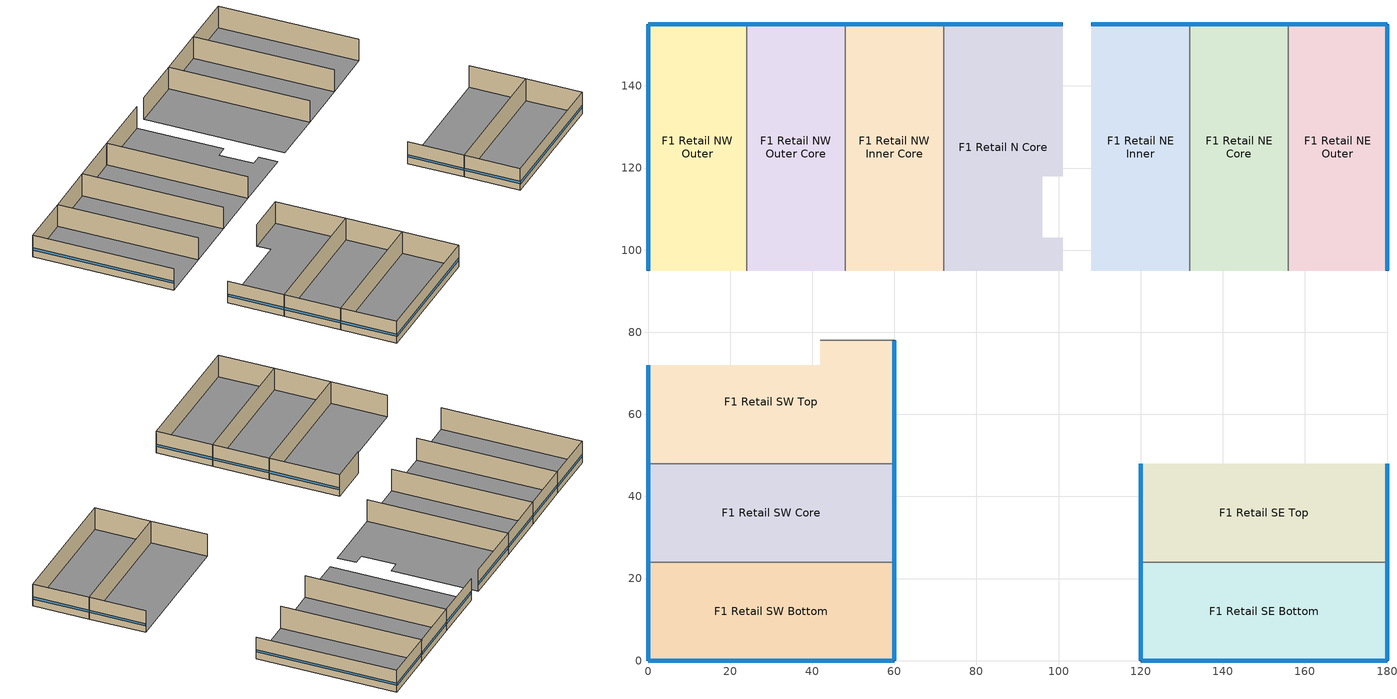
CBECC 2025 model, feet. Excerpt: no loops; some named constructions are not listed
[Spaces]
F1 Retail N Core
 floor to UG Garage (OtherFloorU071): 101,155 101,118 96,118 96,103 101,103 101,95 72,95 72,155 z0
 wall outside (MetalFrameWallU055): 101,155 72,155 z0:10
 wall to F1 Retail NW Inner Core (MetalFrameWallInterior): 72,155 72,95 z0:10
 window (Nonres Fixed Window): 100.92,155 72.08,155 z3.09:4.09
F1 Retail NW Inner Core
 floor to UG Garage (OtherFloorU071): 72,155 72,95 48,95 48,155 z0
 wall outside (MetalFrameWallU055): 72,155 48,155 z0:10
 wall to F1 Retail NW Outer Core (MetalFrameWallInterior): 48,155 48,95 z0:10
 window (Nonres Fixed Window): 71.92,155 48.08,155 z3.09:4.09
F1 Retail NE Core
 floor to UG Garage (OtherFloorU071): 156,155 156,95 132,95 132,155 z0
 wall outside (MetalFrameWallU055): 156,155 132,155 z0:10
 wall to F1 Retail NE Inner (MetalFrameWallInterior): 132,155 132,95 z0:10
 wall to F1 Retail NE Outer (MetalFrameWallInterior): 156,95 156,155 z0:10
 window (Nonres Fixed Window): 155.92,155 132.08,155 z3.09:4.09
F1 Retail NE Inner
 floor to UG Garage (OtherFloorU071): 132,155 132,95 108,95 108,155 z0
 wall outside (MetalFrameWallU055): 132,155 108,155 z0:10
 window (Nonres Fixed Window): 131.92,155 108.08,155 z3.09:4.09
F1 Retail NE Outer
 floor to UG Garage (OtherFloorU071): 180,155 180,95 156,95 156,155 z0
 wall outside (MetalFrameWallU055): 180,95 180,155 156,155 z0:10
 window (Nonres Fixed Window): 179.92,155 156.08,155 / 180,95.08 180,154.92 z3.09:4.09
F1 Retail NW Outer Core
 floor to UG Garage (OtherFloorU071): 48,155 48,95 24,95 24,155 z0
 wall outside (MetalFrameWallU055): 48,155 24,155 z0:10
 wall to F1 Retail NW Outer (MetalFrameWallInterior): 24,155 24,95 z0:10
 window (Nonres Fixed Window): 47.92,155 24.08,155 z3.09:4.09
F1 Retail NW Outer
 floor to UG Garage (OtherFloorU071): 24,155 24,95 0,95 0,155 z0
 wall outside (MetalFrameWallU055): 24,155 0,155 0,95 z0:10
 window (Nonres Fixed Window): 0,154.92 0,95.08 / 23.92,155 0.08,155 z3.09:4.09
F1 Retail SE Bottom
 floor to UG Garage (OtherFloorU071): 180,24 180,0 120,0 120,24 z0
 wall outside (MetalFrameWallU055): 120,24 120,0 180,0 180,24 z0:10
 wall to F1 Retail SE Top (MetalFrameWallInterior): 180,24 120,24 z0:10
 window (Nonres Fixed Window): 120.08,0 179.92,0 / 120,23.92 120,0.08 / 180,0.08 180,23.92 z3.09:4.09
F1 Retail SE Top
 floor to UG Garage (OtherFloorU071): 180,48 180,24 120,24 120,48 z0
 wall outside (MetalFrameWallU055): 180,24 180,48 / 120,48 120,24 z0:10
 window (Nonres Fixed Window): 180,24.08 180,47.92 / 120,47.92 120,24.08 z3.09:4.09
F1 Retail SW Bottom
 floor to UG Garage (OtherFloorU071): 60,24 60,0 0,0 0,24 z0
 wall outside (MetalFrameWallU055): 0,24 0,0 60,0 60,24 z0:10
 wall to F1 Retail SW Core (MetalFrameWallInterior): 60,24 0,24 z0:10
 window (Nonres Fixed Window): 0,23.92 0,0.08 / 60,0.08 60,23.92 / 0.08,0 59.92,0 z3.09:4.09
F1 Retail SW Core
 floor to UG Garage (OtherFloorU071): 60,48 60,24 0,24 0,48 z0
 wall outside (MetalFrameWallU055): 0,48 0,24 / 60,24 60,48 z0:10
 wall to F1 Retail SW Top (MetalFrameWallInterior): 60,48 0,48 z0:10
 window (Nonres Fixed Window): 0,47.92 0,24.08 / 60,24.08 60,47.92 z3.09:4.09
F1 Retail SW Top
 floor to UG Garage (OtherFloorU071): 60,78 60,48 0,48 0,72 42,72 42,78 z0
 wall outside (MetalFrameWallU055): 60,48 60,78 / 0,72 0,48 z0:10
 wall to F1 Stairs W (MetalFrameWallInterior): 60,78 42,78 z0:10
 window (Nonres Fixed Window): 60,48.08 60,77.92 / 0,71.92 0,48.08 z3.09:4.09
F1 Stairs W
[ResIntFlr] Status=New; Construction=Interior Floor Cons; OtherSideModeled=1
Name | Area | FloorZ | IsPartySurface | Outside
F4 Corridor to F3 Corridor Int Floor | 2340 | 30.7 | 1 | F3 Corridor
F4 Break Room To F3 Break Room Int Floor | 180 | 30.7 | 1 | F3 Break Room
F4 Stairs E To F3 Stairs E Int Floor | 180 | 30.7 | 0 | F3 Stairs E
F4 Stairs W To F3 Stairs W Int Floor | 180 | 30.7 | 0 | F3 Stairs W
F5 Res Zn E Court To F4 Res Zn E Court Int Floor | 1440 | 40.7 | 1 | F4 Res Zn E Court
F5 Res Zn E Perim To F4 Res Zn E Perim Int Floor | 2160 | 40.7 | 1 | F4 Res Zn E Perim
F5 Res Zn N Perim To F4 Res Zn N Perim Int Floor | 3600 | 40.7 | 1 | F4 Res Zn N Perim
F5 Res Zn NE Perim To F4 Res Zn NE Perim Int Floor | 1410 | 40.7 | 1 | F4 Res Zn NE Perim
F5 Res Zn NW Perim To F4 Res Zn NW Perim Int Floor | 1410 | 40.7 | 1 | F4 Res Zn NW Perim
F5 Res Zn S Court 1-Bed To F4 Res Zn S Court 1-Bed Int Floor | 720 | 40.7 | 1 | F4 Res Zn S Court 1-Bed
F5 Res Zn S Court 2-Bed To F4 Res Zn S Court 2-Bed Int Floor | 2160 | 40.7 | 1 | F4 Res Zn S Court 2-Bed
F5 Res Zn SE Court To F4 Res Zn SE Court Int Floor | 540 | 40.7 | 1 | F4 Res Zn SE Court
F5 Res Zn SW Court To F4 Res Zn SW Court Int Floor | 540 | 40.7 | 1 | F4 Res Zn SW Court
F5 Res Zn SE Perim To F4 Res Zn SE Perim Int Floor | 1080 | 40.7 | 1 | F4 Res Zn SE Perim
F5 Res Zn SW Perim To F4 Res Zn SW Perim Int Floor | 1080 | 40.7 | 1 | F4 Res Zn SW Perim
F5 Res Zn W Court To F4 Res Zn W Court Int Floor | 1440 | 40.7 | 1 | F4 Res Zn W Court
F5 Res Zn W Perim To F4 Res Zn W Perim Int Floor | 2160 | 40.7 | 1 | F4 Res Zn W Perim
F5 Corridor to F4 Corridor Int Floor | 2340 | 40.7 | 1 | F4 Corridor
F5 Break Room To F4 Break Room Int Floor | 180 | 40.7 | 1 | F4 Break Room
F5 Stairs E To F4 Stairs E Int Floor | 180 | 40.7 | 0 | F4 Stairs E
F5 Stairs W To F4 Stairs W Int Floor | 180 | 40.7 | 0 | F4 Stairs W
[ResIntWall] Status=New; Construction=Int Wall Cons; IsPartySurface=1; OtherSideModeled=1
Name | Area | Outside
F4 Corridor To F4 Res Zn S Court 2-Bed Int Wall Back | 120 | F4 Res Zn S Court 2-Bed
F4 Break Room To F4 Res Zn S Court 1-Bed Int Wall Left | 150 | F4 Res Zn S Court 1-Bed
F4 Break Room To F4 Corridor Int Wall Back | 120 | F4 Corridor
F4 Break Room To F4 Res Zn S Court 2-Bed Int Wall Right | 150 | F4 Res Zn S Court 2-Bed
F4 Stairs E To F4 Res Zn W Court Int Wall Front | 180 | F4 Res Zn W Court
F4 Stairs E To F4 Res Zn S Court 2-Bed Int Wall Back; F4 Stairs W To F4 Res Zn S Court 2-Bed Int Wall Back | 180 | F4 Res Zn S Court 2-Bed
F4 Stairs E To F4 Corridor Int Wall Right; F4 Stairs W To F4 Corridor Int Wall Left | 100 | F4 Corridor
F4 Stairs W To F4 Res Zn E Court Int Wall Front | 180 | F4 Res Zn E Court
F5 Res Zn E Court to F5 Res Zn SE Court Int Wall Front | 240 | F5 Res Zn SE Court
F5 Res Zn E Court to F5 Corridor Int Wall Left; F5 Res Zn W Court to F5 Corridor Int Wall Right | 600 | F5 Corridor
F5 Res Zn E Court to F5 Corridor Int Wall Back; F5 Res Zn SE Court to F5 Corridor Int Wall Back; F5 Res Zn SW Court to F5 Corridor Int Wall Back; F5 Res Zn W Court to F5 Corridor Int Wall Back | 60 | F5 Corridor
F5 Res Zn E Perim to F5 Res Zn SE Perim Int Wall Front | 300 | F5 Res Zn SE Perim
F5 Res Zn E Perim to F5 Corridor Int Wall Left; F5 Res Zn S Court 2-Bed to F5 Corridor Int Wall Back; F5 Res Zn W Perim to F5 Corridor Int Wall Right | 720 | F5 Corridor
F5 Res Zn E Perim to F5 Res Zn NE Perim Int Wall Back; F5 Res Zn N Perim to F5 Res Zn NE Perim Int Wall Right | 300 | F5 Res Zn NE Perim
F5 Res Zn N Perim to F5 Corridor Int Wall Front | 1200 | F5 Corridor
F5 Res Zn N Perim to F5 Res Zn NW Perim Int Wall Left; F5 Res Zn W Perim to F5 Res Zn NW Perim Int Wall Back | 300 | F5 Res Zn NW Perim
F5 Res Zn NE Perim to F5 Corridor Int Wall Left; F5 Res Zn NW Perim to F5 Corridor Int Wall Right | 170 | F5 Corridor
F5 Res Zn S Court 1-Bed to F5 Res Zn S Court 2-Bed Int Wall Left | 300 | F5 Res Zn S Court 2-Bed
F5 Res Zn S Court 1-Bed to F5 Corridor Int Wall Back | 240 | F5 Corridor
F5 Res Zn S Court 1-Bed to F5 Corridor Int Wall Right | 150 | F5 Corridor
F5 Res Zn S Court 2-Bed to F5 Corridor Int Wall Left | 450 | F5 Corridor
F5 Res Zn S Court 2-Bed to F5 Corridor Int Wall Right | 300 | F5 Corridor
F5 Res Zn SE Court to F5 Res Zn SW Perim Int Wall Left | 180 | F5 Res Zn SW Perim
F5 Res Zn SW Court to F5 Res Zn SE Perim Int Wall Right | 180 | F5 Res Zn SE Perim
F5 Res Zn SE Perim to F5 Corridor Int Wall Left; F5 Res Zn SW Perim to F5 Corridor Int Wall Right | 180 | F5 Corridor
F5 Res Zn W Court to F5 Res Zn SW Court Int Wall Front | 240 | F5 Res Zn SW Court
F5 Res Zn W Perim to F5 Res Zn SW Perim Int Wall Front | 300 | F5 Res Zn SW Perim
F5 Corridor To F5 Res Zn S Court 2-Bed Int Wall Back | 120 | F5 Res Zn S Court 2-Bed
F5 Break Room To F5 Res Zn S Court 1-Bed Int Wall Left | 150 | F5 Res Zn S Court 1-Bed
F5 Break Room To F5 Corridor Int Wall Back | 120 | F5 Corridor
F5 Break Room To F5 Res Zn S Court 2-Bed Int Wall Right | 150 | F5 Res Zn S Court 2-Bed
F5 Stairs E To F5 Res Zn W Court Int Wall Front | 180 | F5 Res Zn W Court
F5 Stairs E To F5 Res Zn S Court 2-Bed Int Wall Back; F5 Stairs W To F5 Res Zn S Court 2-Bed Int Wall Back | 180 | F5 Res Zn S Court 2-Bed
F5 Stairs E To F5 Corridor Int Wall Right; F5 Stairs W To F5 Corridor Int Wall Left | 100 | F5 Corridor
F5 Stairs W To F5 Res Zn E Court Int Wall Front | 180 | F5 Res Zn E Court
[ResOtherZn] NumStories=1; DryerFuel=Electricity
Name | Type | SpcFunc | VentSpcFunc | ozHVACSystem | ozDHWSys | Area | CeilingHeight | FloorHeight | WinHeadHeight | Bottom | AirFlowMeter | IAQOption | ExhstOutsideOpening
F4 Break Room | Conditioned | Lounge, Breakroom, or Waiting Area | General - Break rooms | F4 Break Room AirSys | DHW Heat Pump Indiv | 180 | 9 | 10 | 6.7 | 30.7 | Four
F4 Stairs E | Conditioned | Stairwell | Residential - Common corridors | F4 Stairs E AirSys |  | 180 | 9 | 10 | 6.7 | 30.7 | Four
F4 Stairs W | Conditioned | Stairwell | Residential - Common corridors | F4 Stairs W AirSys |  | 180 | 9 | 10 | 6.7 | 30.7 | Four
F5 Corridor | Conditioned | Corridor Area | Residential - Common corridors | F5 Corridor AirSys |  | 2340 | 9 | 10 | 6.7 | 40.7 | Five
F5 Break Room | Conditioned | Lounge, Breakroom, or Waiting Area | General - Break rooms | F5 Break Room AirSys | DHW Heat Pump Indiv | 180 | 9 | 10 | 6.7 | 40.7 | Five
F5 Stairs E | Conditioned | Stairwell | Residential - Common corridors | F5 Stairs E AirSys |  | 180 | 9 | 10 | 6.7 | 40.7 | Five
F5 Stairs W | Conditioned | Stairwell | Residential - Common corridors | F5 Stairs W AirSys |  | 180 | 9 | 10 | 6.7 | 40.7 | Five
UG Garage | Unconditioned | Parking Garage Area (Parking Zone and Ramps) | Exhaust - Parking garages |  |  | 27900 | 14 | 15 | 7.67 | -15 | Seven | Individual IAQ Fans | 1000
[ResExtWall] Status=New; Construction=Res Exterior Wall Cons; Tilt=90
Name | Orientation | OrientationValue | Area
F4 Break Room Ext Wall Front; F5 Break Room Ext Wall Front | Front | 0 | 120
F4 Stairs E Ext Wall Left; F5 Stairs E Ext Wall Left | Left | 90 | 100
F4 Stairs W Ext Wall Right; F5 Stairs W Ext Wall Right | Right | 270 | 100
F5 Res Zn E Court Ext Wall Right | Right | 270 | 600
F5 Res Zn E Perim Ext Wall Right | Right | 270 | 720
F5 Res Zn N Perim Ext Wall Back | Back | 180 | 1200
F5 Res Zn NE Perim Ext Wall Back; F5 Res Zn NW Perim Ext Wall Back | Back | 180 | 300
F5 Res Zn NE Perim Ext Wall Right | Right | 270 | 470
F5 Res Zn NW Perim Ext Wall Left | Left | 90 | 470
F5 Res Zn S Court 1-Bed Ext Wall Front; F5 Res Zn S Court 2-Bed Ext Wall Front | Front | 0 | 240
F5 Res Zn SE Court Ext Wall Front; F5 Res Zn SW Court Ext Wall Front; F5 Res Zn SE Perim Ext Wall Front; F5 Res Zn SW Perim Ext Wall Front | Front | 0 | 300
F5 Res Zn SE Court Ext Wall Right | Right | 270 | 180
F5 Res Zn SW Court Ext Wall Left | Left | 90 | 180
F5 Res Zn SE Perim Ext Wall Right | Right | 270 | 360
F5 Res Zn SW Perim Ext Wall Left | Left | 90 | 360
F5 Res Zn W Court Ext Wall Left | Left | 90 | 600
F5 Res Zn W Perim Ext Wall Left | Left | 90 | 720
[ResWin] Status=New; WinType=Operable; SpecMethod=Window Dimensions (required for fins/overhangs); Height=5; Width=3; exHeight=5; exWidth=3; exNFRCUfactor=0.46; exNFRCSHGC=0.22; exUfactorSHGCSource=NFRC; exExteriorShade=Insect Screen (default); ModelFinsOverhang=0; OverhangDepth=0; OverhangDistUp=0; OverhangExL=0; OverhangExR=0; OverhangFlap=0; exOverhangDepth=0; exOverhangDistUp=0; exOverhangExL=0; exOverhangExR=0; exOverhangFlap=0; LeftFinBotUp=0; exLeftFinDepth=0; exLeftFinTopUp=0; exLeftFinDistL=0; exLeftFinBotUp=0; RightFinBotUp=0; exRightFinDepth=0; exRightFinTopUp=0; exRightFinDistR=0; exRightFinBotUp=0
Name | Multiplier | exMultiplier | LeftFinDepth | LeftFinTopUp | LeftFinDistL | RightFinDepth | RightFinTopUp | RightFinDistR
F4 Break Room Win Front Court | 2.353 | 27.34 | 88 | 13.3 | 38.471 | 88 | 13.3 | 14.471
F5 Res Zn E Court Win Right Court | 13.725 | 9.63 | 120 | 3.3 | 19.412 | 0 | 0 | 0
F5 Res Zn E Perim Win Right Perim; F5 Res Zn W Perim Win Left Perim | 14.118 | 9.63 | 0 | 0 | 0 | 0 | 0 | 0
F5 Res Zn N Perim Win Back Perim | 23.529 | 27.34 | 0 | 0 | 0 | 0 | 0 | 0
F5 Res Zn NE Perim Win Back Perim; F5 Res Zn NW Perim Win Back Perim; F5 Res Zn SE Court Win Front Perim; F5 Res Zn SW Court Win Front Perim; F5 Res Zn SE Perim Win Front Perim; F5 Res Zn SW Perim Win Front Perim | 5.882 | 27.34 | 0 | 0 | 0 | 0 | 0 | 0
F5 Res Zn NE Perim Win Right Perim; F5 Res Zn NW Perim Win Left Perim | 9.216 | 9.63 | 0 | 0 | 0 | 0 | 0 | 0
F5 Res Zn S Court 1-Bed Win Front Court | 4.706 | 27.34 | 88 | 3.3 | 16.941 | 88 | 3.3 | 28.941
F5 Res Zn S Court 2-Bed Win Front Court E | 2.353 | 27.34 | 88 | 3.3 | 50.471 | 88 | 3.3 | 2.471
F5 Res Zn S Court 2-Bed Win Front Court W | 2.353 | 27.34 | 88 | 3.3 | 2.471 | 88 | 3.3 | 50.471
F5 Res Zn SE Court Win Right Court | 3.529 | 9.63 | 120 | 3.3 | 73.706 | 0 | 0 | 0
F5 Res Zn SW Court Win Left Court | 3.529 | 9.63 | 0 | 0 | 0 | 120 | 3.3 | 73.706
F5 Res Zn SE Perim Win Right Perim; F5 Res Zn SW Perim Win Left Perim | 7.059 | 9.63 | 0 | 0 | 0 | 0 | 0 | 0
F5 Res Zn W Court Win Left Court | 13.725 | 9.63 | 0 | 0 | 0 | 120 | 3.3 | 19.412
F5 Break Room Win Front Court | 2.353 | 27.34 | 88 | 3.3 | 38.471 | 88 | 3.3 | 14.471
[ResZnGrp]
ResZn Group F5; ResZn Group UG Garage
[ResZn] Type=Conditioned; Status=New; HVACSysStatus=New; DHWSys1Status=New; DHWSys2Status=New; DHWSys2Verified=0; CeilingHeight=9; FloorHeight=10; WinHeadHeight=6.7; Bottom=40.7; NumStories=1; AirFlowMeter=Five
Name | FloorArea
F5 Res Zn E Court; F5 Res Zn W Court | 1440
F5 Res Zn E Perim; F5 Res Zn S Court 2-Bed; F5 Res Zn W Perim | 2160
F5 Res Zn N Perim | 3600
F5 Res Zn NE Perim; F5 Res Zn NW Perim | 1410
F5 Res Zn S Court 1-Bed | 720
F5 Res Zn SE Court; F5 Res Zn SW Court | 540
F5 Res Zn SE Perim; F5 Res Zn SW Perim | 1080
[DwellUnit]
Name | DwellUnitTypeRef | Count | CondFlrArea | WasherZoneRef | DryerZoneRef
F5 1-Bed E Court | 1-Bed Type | 2 | 720 | F5 Res Zn E Court | F5 Res Zn E Court
F5 2-Bed E Perim | 2-Bed Type | 2 | 1080 | F5 Res Zn E Perim | F5 Res Zn E Perim
F5 1-Bed N Perim | 1-Bed Type | 5 | 720 | F5 Res Zn N Perim | F5 Res Zn N Perim
F5 3-Bed NE Perim | 3-Bed Type | 1 | 1410 | F5 Res Zn NE Perim | F5 Res Zn NE Perim
F5 3-Bed NW Perim | 3-Bed Type | 1 | 1410 | F5 Res Zn NW Perim | F5 Res Zn NW Perim
F5 1-Bed S Court | 1-Bed Type | 1 | 720 | F5 Res Zn S Court 1-Bed | F5 Res Zn S Court 1-Bed
F5 2-Bed S Court | 2-Bed Type | 2 | 1080 | F5 Res Zn S Court 2-Bed | F5 Res Zn S Court 2-Bed
F5 Studio SE Court | Studio Type | 1 | 540 | F5 Res Zn SE Court | F5 Res Zn SE Court
F5 Studio SW Court | Studio Type | 1 | 540 | F5 Res Zn SW Court | F5 Res Zn SW Court
F5 2-Bed SE Perim | 2-Bed Type | 1 | 1080 | F5 Res Zn SE Perim | F5 Res Zn SE Perim
F5 2-Bed SW Perim | 2-Bed Type | 1 | 1080 | F5 Res Zn SW Perim | F5 Res Zn SW Perim
F5 1-Bed W Court | 1-Bed Type | 2 | 720 | F5 Res Zn W Court | F5 Res Zn W Court
F5 2-Bed W Perim | 2-Bed Type | 2 | 1080 | F5 Res Zn W Perim | F5 Res Zn W Perim
[ResCathedralCeiling] RoofRise=1; Orientation=Front; Construction=Cathedral Ceiling; RoofSolReflect=0.63; RoofEmiss=0.75
Name | Area
F5 Res Zn E Court Cathedral Ceiling; F5 Res Zn W Court Cathedral Ceiling | 1440
F5 Res Zn E Perim Cathedral Ceiling; F5 Res Zn S Court 2-Bed Cathedral Ceiling; F5 Res Zn W Perim Cathedral Ceiling | 2160
F5 Res Zn N Perim Cathedral Ceiling | 3600
F5 Res Zn NE Perim Cathedral Ceiling; F5 Res Zn NW Perim Cathedral Ceiling | 1410
F5 Res Zn S Court 1-Bed Cathedral Ceiling | 720
F5 Res Zn SE Court Cathedral Ceiling; F5 Res Zn SW Court Cathedral Ceiling | 540
F5 Res Zn SE Perim Cathedral Ceiling; F5 Res Zn SW Perim Cathedral Ceiling | 1080
F5 Corridor Cathedral Ceiling | 2340
F5 Break Room Cathedral Ceiling; F5 Stairs E Cathedral Ceiling; F5 Stairs W Cathedral Ceiling | 180
[ResUndgrWall] Status=New; DepthBelowGrade=15; Construction=Below Grade Wall Cons
Name | Area
UG Garage UG Wall - Front; UG Garage UG Wall - Back | 3600
UG Garage UG Wall - Left; UG Garage UG Wall - Right | 4860
[ResUndgrFlr] Status=New; Area=13950; DepthBelowGrade=15; Surface=Exposed
UG Garage UG Floor; UG Garage UG Floor-2
[ThrmlZn] Type=Conditioned; VentSysRef=BaseSys5 F1; HasUnknownHVAC=0
Thermal Zone: F1 Retail N-NW; Thermal Zone: F1 Retail NE; Thermal Zone: F1 Retail SE; Thermal Zone: F1 Retail SW
[SpcFuncDefaults]
Retail Space: SpcFunc=Retail Sales Area (Retail Merchandise Sales); SHWFluidSegRef=DHW Supply Elec
[ResWinType] SpecMethod=Window Dimensions (required for fins/overhangs); Width=3; ModelFinsOverhang=0; OverhangDepth=0; OverhangDistUp=0; OverhangExL=0; OverhangExR=0; OverhangFlap=0; LeftFinDepth=0; LeftFinTopUp=0; LeftFinDistL=0; LeftFinBotUp=0; RightFinDepth=0; RightFinTopUp=0; RightFinDistR=0; RightFinBotUp=0
Name | Area | Height | ExteriorShade
Operable | 15 | 5 | Insect Screen (default)
Glass Door | 20.01 | 6.67 | None
[DwellUnitType] WasherOption=In-Unit; DryerOption=In-Unit; DryerFuel=Electricity; CookFuel=Electricity; IAQSupInletsAccessible=1; IAQHasFID=1; IAQOption=Individual IAQ Fans; IAQFanCnt=( 1, 1, 1, 1 ); HVACSysType=Heat Pump Heating and Cooling System; NumHtPumpEquipTypes=1; HVACHtPumpRef[1]=Heat Pump System - Res; HtPumpEquipCount[1]=1; HVACFanRef=HVAC Fan - Heat Pump; HVACDistRef=Air Distribution System - Res; NumDHWSysTypes=1; DHWSysRef[1]=DHW Heat Pump; TotShowersServed[1]=1; TotBathsServed[1]=1; CDSpecFixDists=0; ServesAsDHWHtr=0; DHWSystemType=Standard; DHWAmbientCond=Unconditioned; SCSysRptCount[1]=1
Name | NumBedrooms | CondFlrArea | IAQFanRef[1] | CompactDistrib | SCSysRptRef[1] | SCSysRptRef[2] | SCSysRptRef[3] | SCSysRptRef[4] | SCSysRptRef[5] | SCSysRptCount[2] | SCSysRptCount[3] | SCSysRptCount[4] | SCSysRptCount[5] | CDNumFloorsServed | UsrSpecCmpctDist | UsrCompactFactor | UserSpecCmpctDist[1] | UserCompactFactor[1] | CDServesMBathFix[1] | CDServesKitFix[1] | CDServesThirdFix[1]
1-Bed Type | 1 | 720 | 1-Bed IAQ Fan | not compact | F5 1-Bed W Court 1/2 | :Heat Pump System - Res:Air Distribution System - Res:HVAC Fan - Heat Pump:2:3 | F5 1-Bed W Court 2/2 | :Heat Pump System - Res:Air Distribution System - Res:HVAC Fan - Heat Pump:2:3 | F5 1-Bed N Perim 3/5 | :Heat Pump System - Res:Air Distribution System - Res:HVAC Fan - Heat Pump:2:3 | F5 1-Bed N Perim 4/5 | :Heat Pump System - Res:Air Distribution System - Res:HVAC Fan - Heat Pump:2:3 | F5 1-Bed N Perim 5/5 | :Heat Pump System - Res:Air Distribution System - Res:HVAC Fan - Heat Pump:2:3 | 1 | 1 | 1 | 1
2-Bed Type | 2 | 1080 | 2-Bed IAQ Fan | Expanded Credit (ECC req'd) | F5 2-Bed W Perim 1/2 | :Heat Pump System - Res:Air Distribution System - Res:HVAC Fan - Heat Pump:2:3 | F5 2-Bed W Perim 2/2 | :Heat Pump System - Res:Air Distribution System - Res:HVAC Fan - Heat Pump:2:3 |  |  |  | 1 |  |  |  | 1 | 1 | 0.6 | 1 | 0.6 | 1 | 1 | 1
3-Bed Type | 3 | 1410 | 3-Bed IAQ Fan | Expanded Credit (ECC req'd) | F5 3-Bed NW Perim | :Heat Pump System - Res:Air Distribution System - Res:HVAC Fan - Heat Pump:2:3 |  |  |  |  |  |  |  |  | 1 | 1 | 0.6 | 1 | 0.6 | 1 | 1 | 1
Studio Type | 0 | 540 | Studio IAQ Fan | Expanded Credit (ECC req'd) | F5 Studio SW Court | :Heat Pump System - Res:Air Distribution System - Res:HVAC Fan - Heat Pump:2:3 |  |  |  |  |  |  |  |  | 1 | 1 | 0.6 | 1 | 0.6 | 1 | 1 | 1
